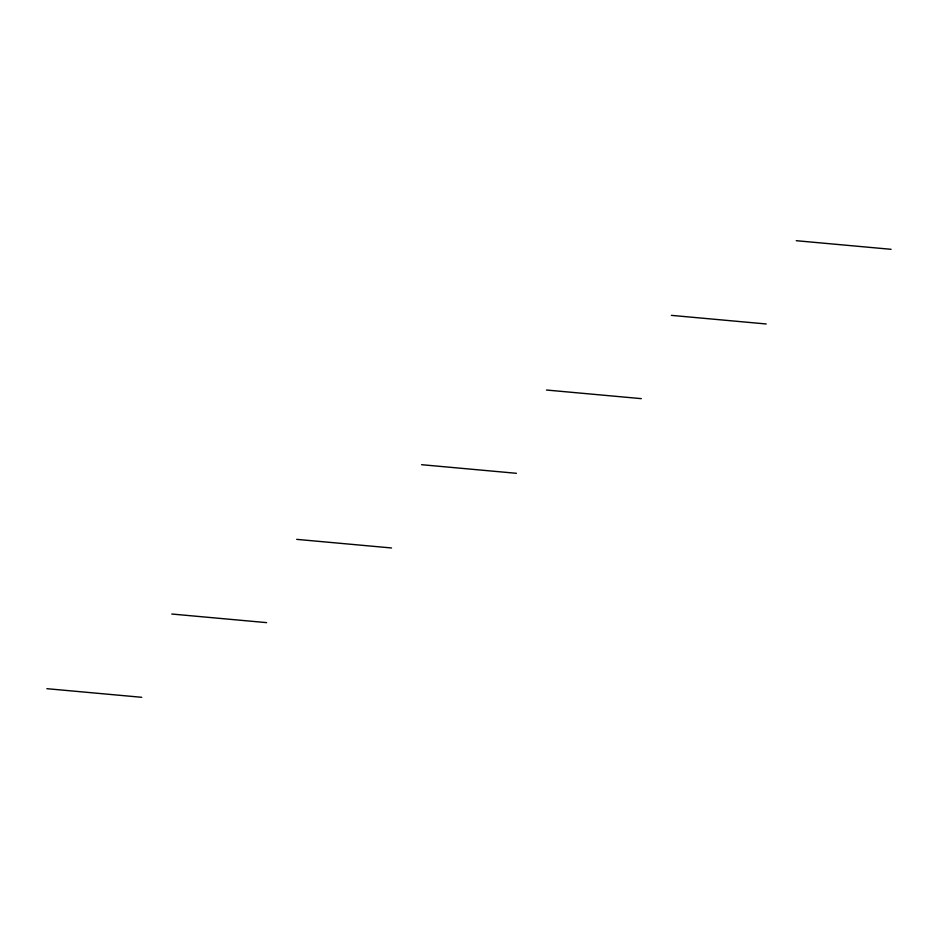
<?xml version="1.0" encoding="UTF-8"?>
<svg xmlns="http://www.w3.org/2000/svg" width="938" height="938" viewBox="0 0 938 938"><rect width="100%" height="100%" fill="white"/><g stroke="black" fill="none" stroke-linecap="round" stroke-linejoin="round"><path stroke-width="1.41" d="M796.28 240.703L891.1 249.309M671.385 315.367L766.205 323.973M546.479 390.032L641.311 398.638M421.584 464.697L516.416 473.303M296.689 539.362L391.521 547.968M171.795 614.027L266.615 622.633M46.9 688.691L141.72 697.297"/></g></svg>
